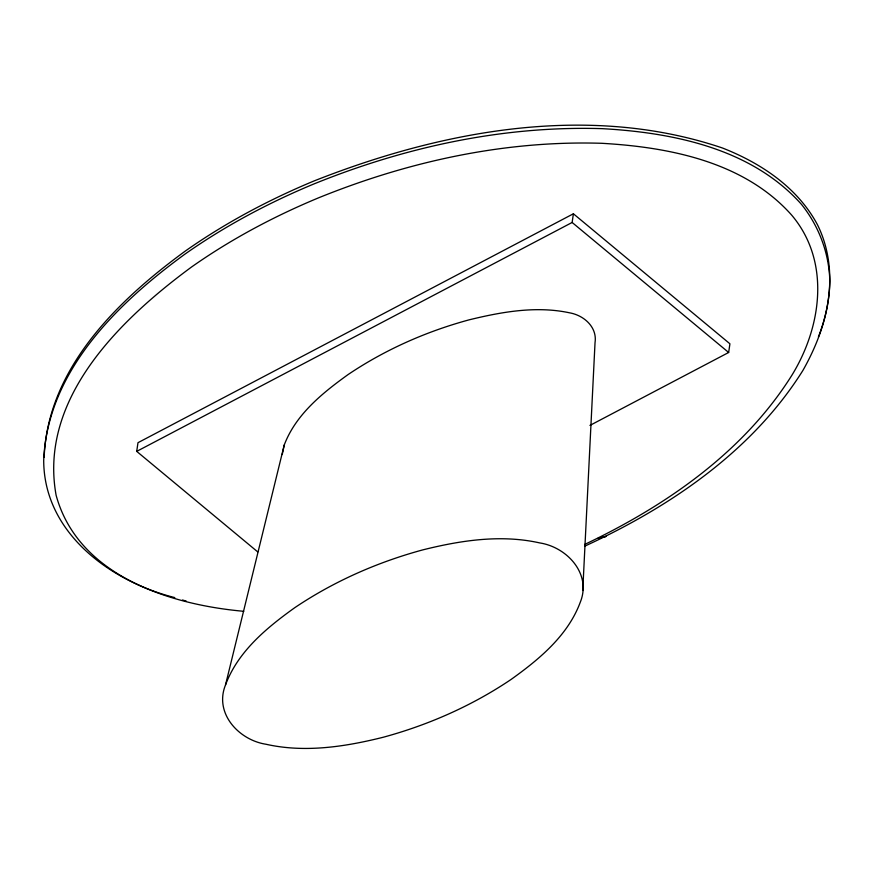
<?xml version="1.0" encoding="UTF-8"?>
<svg xmlns="http://www.w3.org/2000/svg" width="874" height="874" viewBox="0 0 874 874"><rect width="100%" height="100%" fill="white"/><g stroke="black" fill="none" stroke-linecap="round" stroke-linejoin="round"><path stroke-width="1.31" d="M582.75 590.496L595.03 342.706C597.434 327.062 583.81 315.296 569.553 312.816C536.166 305.671 501.643 311.887 468.988 319.873C426.119 331.519 384.953 349.731 348.071 374.575C322.375 393.06 295.773 414.484 284.236 445.008L225.514 684.932C213.999 713.25 238.733 740.038 266.013 744.255C304.818 752.995 345.143 746.767 383.183 737.263C428.511 724.95 472.058 705.755 511.039 679.48C539.171 659.357 567.881 635.649 580.27 602.252C591.796 573.934 567.051 547.146 539.771 542.929C500.966 534.2 460.653 540.416 422.601 549.932C377.284 562.233 333.737 581.429 294.746 607.703C266.625 627.827 237.903 651.534 225.514 684.932M44.159 457.31C47.655 368.358 117.717 300.448 185.212 251.133A780.482 520.216 8.3 0 1 313.952 180.994C441.927 130.412 588.879 102.782 722.459 148.001C760.948 163.121 797.58 187.462 817.474 224.749C834.878 259.851 832.496 301.071 818.425 336.851M257.764 551.92L136.715 451.377L137.983 442.692L573.399 213.78L729.921 343.799L728.654 352.484L589.95 425.409M136.715 451.377L572.131 222.466L573.399 213.78M282.236 454.513L284.236 445.008M584.804 546.13C670.118 506.854 752.285 451.224 802.944 370.379C818.425 343.012 829.317 312.816 829.841 281.111C829.065 253.11 818.993 226.3 801.545 204.44C751.902 148.711 673.778 132.662 602.415 128.664C503.479 125.528 404.891 146.996 313.493 184.13A780.482 520.216 8.3 0 0 184.753 254.268C117.269 303.573 47.196 371.483 43.7 460.434C43.864 532.922 110.43 581.396 174.778 597.597M584.586 544.491C665.726 505.882 743.796 452.164 792.172 374.782C821.768 326.308 830.704 261.053 791.549 214.971C744.255 161.941 669.724 147.182 601.869 143.303C504.811 140.255 408.136 161.461 318.486 197.863A770.06 513.267 8.3 0 0 191.461 267.062C120.579 319.272 38.478 398.304 56.122 495.285C78.037 575.638 169.709 604.732 243.748 611.297M606.141 536.374L598.024 538.362L605.857 536.527M182.524 599.99L186.391 601.192M572.131 222.466L728.654 352.484"/></g></svg>
